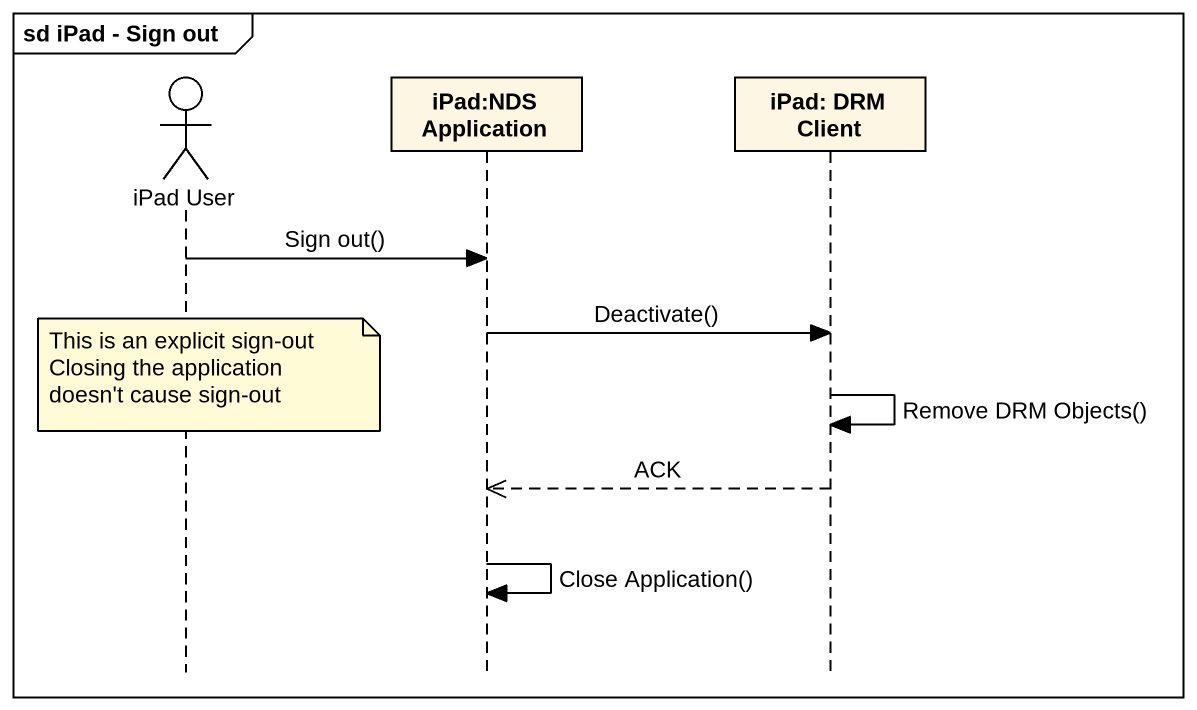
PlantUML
@startuml
mainframe sd iPad - Sign out
hide footbox
actor "iPad User" as iPad_User
participant "iPad:NDS Application" as iPad_NDS_Application
participant "iPad: DRM Client" as iPad_DRM_Client

iPad_User -> iPad_NDS_Application : Sign out()
iPad_NDS_Application -> iPad_DRM_Client : Deactivate()
note over iPad_User
  This is an explicit sign-out
  Closing the application doesn't cause sign-out
end note
iPad_DRM_Client -> iPad_DRM_Client : Remove DRM Objects()
iPad_DRM_Client -->> iPad_NDS_Application : ACK
iPad_NDS_Application -> iPad_NDS_Application : Close Application()
@enduml
